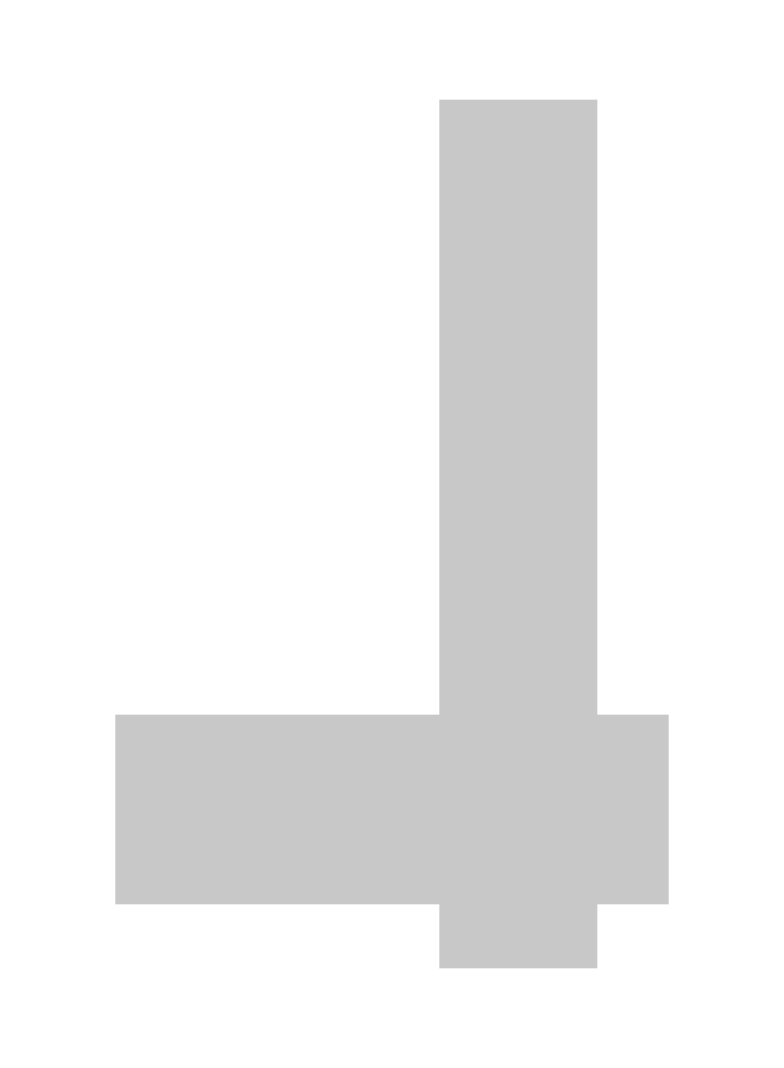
# Model space of a CAD drawing. Extents: x -315 to 155, y -151 to 499.
import ezdxf

# ---------------------------------------------------------------- set-up
doc = ezdxf.new("R2010")
doc.units = 0
doc.header["$LTSCALE"] = 100
doc.layers.get('0').update_dxf_attribs({"linetype": 'CONTINUOUS'})

msp = doc.modelspace()

# ---------------------------------------------------------------- linework, layer by layer
at = {"color": 0}
for points, const_width in [([(0, 449.34), (0, -100.66)], 100), ([(95.15, 0), (-254.85, 0)], 120)]:
    msp.add_lwpolyline(points, dxfattribs=dict(at, const_width=const_width))

doc.saveas('drawing.dxf')
